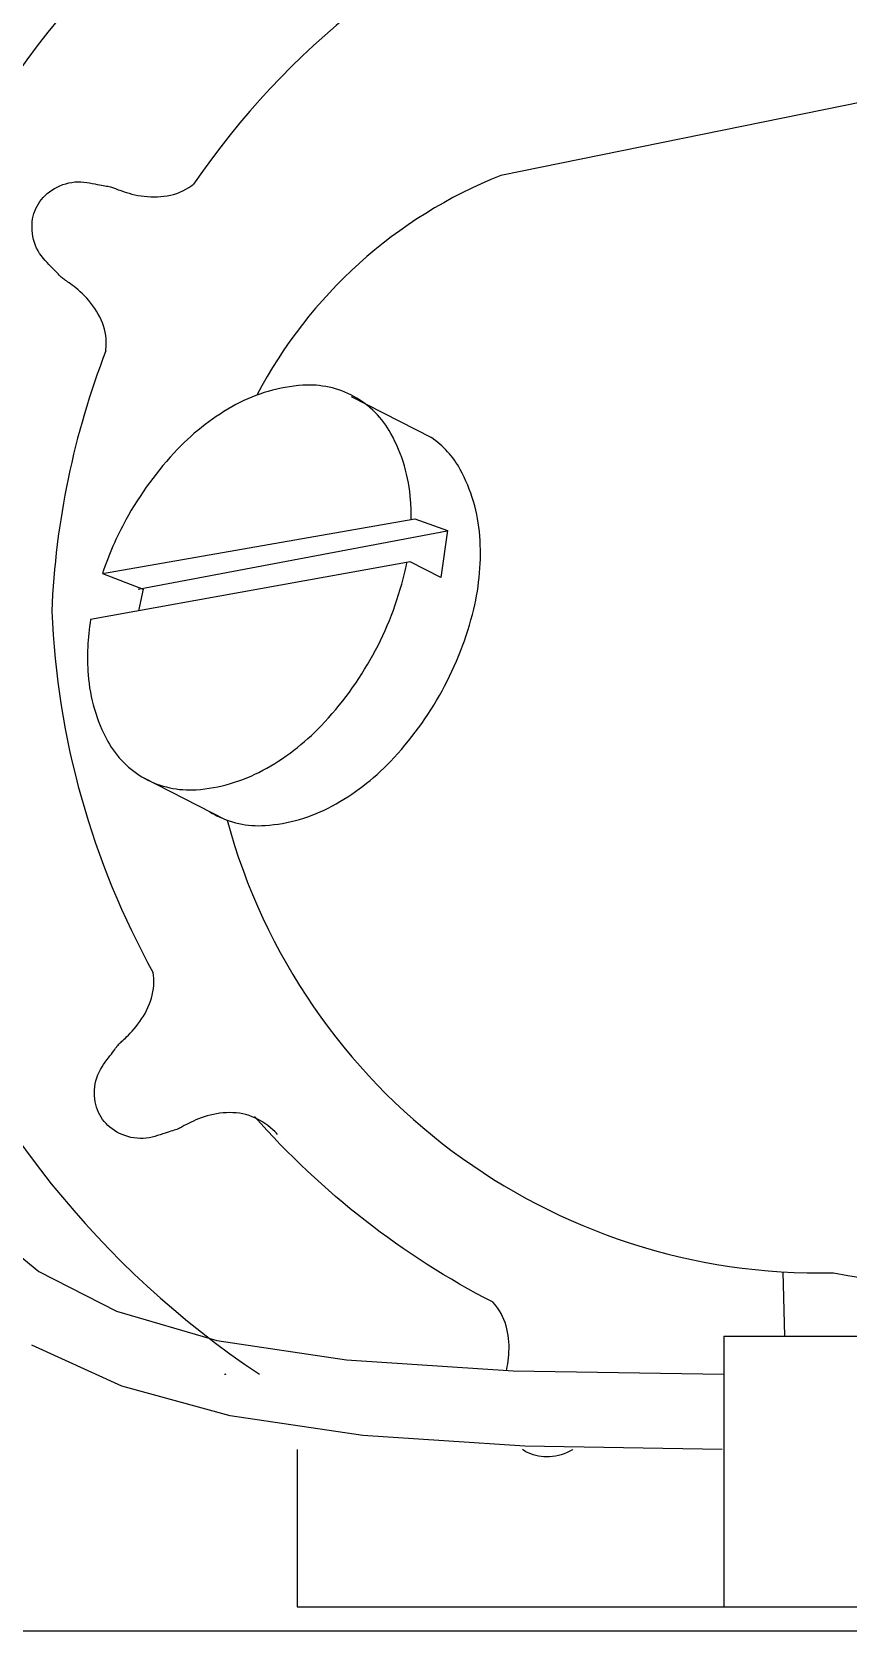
# Model space of a CAD drawing. Header units: millimetres. Extents: x -3204.52 to -3202.33, y 1775.89 to 1776.94.
# Drawn here: x -3203.7946 to -3203.7285, y 1776.0633 to 1776.1927 of the extents above; entities that cross this region are included whole.
import ezdxf

# ---------------------------------------------------------------- set-up
doc = ezdxf.new("R2010")
doc.units = ezdxf.units.MM
doc.header["$LTSCALE"] = 10
doc.layers.add('Veículos', color=2, linetype='Continuous')

msp = doc.modelspace()

# ---------------------------------------------------------------- linework, layer by layer
at = {"layer": 'Veículos'}
for p, q in [((-3203.709594831346, 1776.190681644745), (-3203.756628398251, 1776.181115428416)), ((-3203.768721356062, 1776.163223421111), (-3203.762233652031, 1776.159908702596)), ((-3203.788874117467, 1776.148894933849), (-3203.763569804064, 1776.153316373151)), ((-3203.763569804064, 1776.153316373151), (-3203.760934471373, 1776.152367797922)), ((-3203.760934471373, 1776.152367797922), (-3203.761461537911, 1776.148573497007)), ((-3203.763965103968, 1776.149838263978), (-3203.789827741484, 1776.145169968187)), ((-3203.788869221072, 1776.148889688749), (-3203.785575055208, 1776.147624921778)), ((-3203.761461537911, 1776.148573497007), (-3203.763965103968, 1776.149838263978)), ((-3203.785575055208, 1776.147624921778), (-3203.785940375565, 1776.145871651221)), ((-3203.785570268203, 1776.132379120209), (-3203.77893384344, 1776.128988416822)), ((-3203.784727955054, 1776.116383255043), (-3203.784753562788, 1776.116569021617)), ((-3203.784780030636, 1776.115031528819), (-3203.784738725144, 1776.115293236649)), ((-3203.784738725144, 1776.115293236649), (-3203.784712173161, 1776.115558790159)), ((-3203.784706096437, 1776.116103326327), (-3203.784727955054, 1776.116383255043)), ((-3203.784712173161, 1776.115558790159), (-3203.784701066366, 1776.115828662375)), ((-3203.784701066366, 1776.115828662375), (-3203.784706096437, 1776.116103326327)), ((-3203.785183092067, 1776.113769381149), (-3203.785078788227, 1776.114015252924)), ((-3203.785078788227, 1776.114015252924), (-3203.784985530648, 1776.114264944024)), ((-3203.784985530648, 1776.114264944024), (-3203.784904135436, 1776.114517758085)), ((-3203.784904135436, 1776.114517758085), (-3203.78483539796, 1776.114773193641)), ((-3203.78483539796, 1776.114773193641), (-3203.784780030636, 1776.115031528819)), ((-3203.785994866729, 1776.112413452914), (-3203.785841741451, 1776.112621684967)), ((-3203.785841741451, 1776.112621684967), (-3203.785694447905, 1776.112838014626)), ((-3203.785694447905, 1776.112838014626), (-3203.785554120087, 1776.11306164544)), ((-3203.785554120087, 1776.11306164544), (-3203.785421574104, 1776.113291881042)), ((-3203.785421574104, 1776.113291881042), (-3203.785297626062, 1776.113528025067)), ((-3203.785297626062, 1776.113528025067), (-3203.785183092067, 1776.113769381149)), ((-3203.787115273434, 1776.111190342397), (-3203.787010164019, 1776.111288697918)), ((-3203.787010164019, 1776.111288697918), (-3203.786890247743, 1776.111404634393)), ((-3203.786890247743, 1776.111404634393), (-3203.786757417, 1776.111537646622)), ((-3203.786757417, 1776.111537646622), (-3203.786614395232, 1776.111686437715)), ((-3203.786614395232, 1776.111686437715), (-3203.78646390588, 1776.111849710782)), ((-3203.78646390588, 1776.111849710782), (-3203.786308672385, 1776.112026168931)), ((-3203.786308672385, 1776.112026168931), (-3203.786151418187, 1776.112214515272)), ((-3203.786151418187, 1776.112214515272), (-3203.785994866729, 1776.112413452914)), ((-3203.788256885016, 1776.109848610815), (-3203.788146891058, 1776.109994302406)), ((-3203.788146891058, 1776.109994302406), (-3203.788047227332, 1776.110129298888)), ((-3203.788047227332, 1776.110129298888), (-3203.787956770209, 1776.110253806205)), ((-3203.787956770209, 1776.110253806205), (-3203.787874396058, 1776.110368030307)), ((-3203.787874396058, 1776.110368030307), (-3203.78779898125, 1776.11047217714)), ((-3203.78779898125, 1776.11047217714), (-3203.787729402153, 1776.11056645265)), ((-3203.787729402153, 1776.11056645265), (-3203.787664535138, 1776.110651062785)), ((-3203.787664535138, 1776.110651062785), (-3203.787603256575, 1776.110726213492)), ((-3203.787603256575, 1776.110726213492), (-3203.787544252963, 1776.110792651938)), ((-3203.787544252963, 1776.110792651938), (-3203.787485451332, 1776.110853290169)), ((-3203.787485451332, 1776.110853290169), (-3203.787424588839, 1776.11091158145)), ((-3203.787424588839, 1776.11091158145), (-3203.787359402644, 1776.110970979047)), ((-3203.787359402644, 1776.110970979047), (-3203.787287629905, 1776.111034936227)), ((-3203.787287629905, 1776.111034936227), (-3203.787207007783, 1776.111106906255)), ((-3203.787207007783, 1776.111106906255), (-3203.787115273434, 1776.111190342397)), ((-3203.789142135453, 1776.108539921602), (-3203.78902772396, 1776.108755909768)), ((-3203.78902772396, 1776.108755909768), (-3203.788903344279, 1776.108962691004)), ((-3203.788903344279, 1776.108962691004), (-3203.788772566751, 1776.109159982954)), ((-3203.788772566751, 1776.109159982954), (-3203.788638961719, 1776.109347503265)), ((-3203.788638961719, 1776.109347503265), (-3203.788506099525, 1776.109524969581)), ((-3203.788506099525, 1776.109524969581), (-3203.78837755051, 1776.10969209955)), ((-3203.78837755051, 1776.10969209955), (-3203.788256885016, 1776.109848610815)), ((-3203.789483055357, 1776.107349407989), (-3203.789446979818, 1776.107596992295)), ((-3203.789446979818, 1776.107596992295), (-3203.789395275789, 1776.10784174516)), ((-3203.789395275789, 1776.10784174516), (-3203.789327449809, 1776.108081729657)), ((-3203.789327449809, 1776.108081729657), (-3203.789243008417, 1776.10831500886)), ((-3203.789243008417, 1776.10831500886), (-3203.789142135453, 1776.108539921602)), ((-3203.789510294803, 1776.106853492766), (-3203.789503995865, 1776.10710092917)), ((-3203.789502445632, 1776.106609035702), (-3203.789510294803, 1776.106853492766)), ((-3203.789503995865, 1776.10710092917), (-3203.789483055357, 1776.107349407989)), ((-3203.789480941812, 1776.106369494906), (-3203.789502445632, 1776.106609035702)), ((-3203.789446233289, 1776.106136509543), (-3203.789480941812, 1776.106369494906)), ((-3203.789398595949, 1776.10591052773), (-3203.789446233289, 1776.106136509543)), ((-3203.789338262166, 1776.105691699822), (-3203.789398595949, 1776.10591052773)), ((-3203.78926546431, 1776.105480176172), (-3203.789338262166, 1776.105691699822)), ((-3203.789180434756, 1776.105276107136), (-3203.78926546431, 1776.105480176172)), ((-3203.789083405875, 1776.105079643069), (-3203.789180434756, 1776.105276107136)), ((-3203.78897461004, 1776.104890934323), (-3203.789083405875, 1776.105079643069)), ((-3203.788854279622, 1776.104710131255), (-3203.78897461004, 1776.104890934323)), ((-3203.780866707179, 1776.10483359963), (-3203.781091694033, 1776.104749043042)), ((-3203.780631716685, 1776.104914139439), (-3203.780866707179, 1776.10483359963)), ((-3203.780388540167, 1776.104988713401), (-3203.780631716685, 1776.104914139439)), ((-3203.780138863352, 1776.105055596008), (-3203.780388540167, 1776.104988713401)), ((-3203.779883844423, 1776.105113956), (-3203.780138863352, 1776.105055596008)), ((-3203.779624509672, 1776.105163185677), (-3203.779883844423, 1776.105113956)), ((-3203.779361885396, 1776.105202677339), (-3203.779624509672, 1776.105163185677)), ((-3203.779096997886, 1776.105231823285), (-3203.779361885396, 1776.105202677339)), ((-3203.778830873438, 1776.105250015817), (-3203.779096997886, 1776.105231823285)), ((-3203.778564538346, 1776.105256647235), (-3203.778830873438, 1776.105250015817)), ((-3203.778299018905, 1776.105251109838), (-3203.778564538346, 1776.105256647235)), ((-3203.778035133438, 1776.10523276252), (-3203.778299018905, 1776.105251109838)), ((-3203.777772868393, 1776.10520083054), (-3203.778035133438, 1776.10523276252)), ((-3203.777512002248, 1776.105154505752), (-3203.777772868393, 1776.10520083054)), ((-3203.777252313479, 1776.105092980006), (-3203.777512002248, 1776.105154505752)), ((-3203.776993580564, 1776.105015445158), (-3203.777252313479, 1776.105092980006)), ((-3203.77673558198, 1776.104921093057), (-3203.776993580564, 1776.105015445158)), ((-3203.776478096204, 1776.104809115558), (-3203.77673558198, 1776.104921093057)), ((-3203.776220901715, 1776.104678704512), (-3203.776478096204, 1776.104809115558)), ((-3203.788722619321, 1776.104537403944), (-3203.788854279622, 1776.104710131255)), ((-3203.788579723139, 1776.104373001373), (-3203.788722619321, 1776.104537403944)), ((-3203.788425657404, 1776.104217192249), (-3203.788579723139, 1776.104373001373)), ((-3203.788260488445, 1776.10407024528), (-3203.788425657404, 1776.104217192249)), ((-3203.78808428259, 1776.103932429175), (-3203.788260488445, 1776.10407024528)), ((-3203.787897106169, 1776.103804012641), (-3203.78808428259, 1776.103932429175)), ((-3203.787699025509, 1776.103685264386), (-3203.787897106169, 1776.103804012641)), ((-3203.787490106939, 1776.103576453118), (-3203.787699025509, 1776.103685264386)), ((-3203.787270684068, 1776.103477985811), (-3203.787490106939, 1776.103576453118)), ((-3203.783989320226, 1776.103535631867), (-3203.784189241469, 1776.103468633565)), ((-3203.783802008485, 1776.103598641778), (-3203.783989320226, 1776.103535631867)), ((-3203.783628390167, 1776.103655105944), (-3203.783802008485, 1776.103598641778)), ((-3203.783468158575, 1776.103705369325), (-3203.783628390167, 1776.103655105944)), ((-3203.783320659359, 1776.103750502458), (-3203.783468158575, 1776.103705369325)), ((-3203.783185238164, 1776.103791575881), (-3203.783320659359, 1776.103750502458)), ((-3203.783061240641, 1776.103829660133), (-3203.783185238164, 1776.103791575881)), ((-3203.782948012436, 1776.103865825751), (-3203.783061240641, 1776.103829660133)), ((-3203.782844899197, 1776.103901143273), (-3203.782948012436, 1776.103865825751)), ((-3203.782751246573, 1776.103936683238), (-3203.782844899197, 1776.103901143273)), ((-3203.782665890195, 1776.103973470773), (-3203.782751246573, 1776.103936683238)), ((-3203.782585625631, 1776.104012349371), (-3203.782665890195, 1776.103973470773)), ((-3203.782506738432, 1776.104054117112), (-3203.782585625631, 1776.104012349371)), ((-3203.782425514148, 1776.104099572078), (-3203.782506738432, 1776.104054117112)), ((-3203.78233823833, 1776.10414951235), (-3203.782425514148, 1776.104099572078)), ((-3203.78224119653, 1776.10420473601), (-3203.78233823833, 1776.10414951235)), ((-3203.782130674298, 1776.104266041139), (-3203.78224119653, 1776.10420473601)), ((-3203.782002957186, 1776.104334225819), (-3203.782130674298, 1776.104266041139)), ((-3203.781855252754, 1776.104409630273), (-3203.782002957186, 1776.104334225819)), ((-3203.781688456608, 1776.104490763291), (-3203.781855252754, 1776.104409630273)), ((-3203.781504386363, 1776.104575675804), (-3203.781688456608, 1776.104490763291)), ((-3203.781304859633, 1776.104662418744), (-3203.781504386363, 1776.104575675804)), ((-3203.781091694033, 1776.104749043042), (-3203.781304859633, 1776.104662418744)), ((-3203.775964834508, 1776.104530233314), (-3203.776220901715, 1776.104678704512)), ((-3203.775714960664, 1776.104368801522), (-3203.775964834508, 1776.104530233314)), ((-3203.775477403781, 1776.104200690236), (-3203.775714960664, 1776.104368801522)), ((-3203.775258287457, 1776.104032180556), (-3203.775477403781, 1776.104200690236)), ((-3203.775063735291, 1776.103869553583), (-3203.775258287457, 1776.104032180556)), ((-3203.774899870883, 1776.103719090417), (-3203.775063735291, 1776.103869553583)), ((-3203.77477281783, 1776.103587072157), (-3203.774899870883, 1776.103719090417)), ((-3203.774688699732, 1776.103479779903), (-3203.77477281783, 1776.103587072157)), ((-3203.787042159619, 1776.103390822505), (-3203.787270684068, 1776.103477985811)), ((-3203.786806203598, 1776.103316061505), (-3203.787042159619, 1776.103390822505)), ((-3203.786564486008, 1776.103254801117), (-3203.786806203598, 1776.103316061505)), ((-3203.786318676855, 1776.103208139647), (-3203.786564486008, 1776.103254801117)), ((-3203.786070446141, 1776.103177175401), (-3203.786318676855, 1776.103208139647)), ((-3203.785821463873, 1776.103163006683), (-3203.786070446141, 1776.103177175401)), ((-3203.785573400054, 1776.103166731801), (-3203.785821463873, 1776.103163006683)), ((-3203.78532788495, 1776.103188718853), (-3203.785573400054, 1776.103166731801)), ((-3203.785086389878, 1776.103226415112), (-3203.78532788495, 1776.103188718853)), ((-3203.784850346416, 1776.103276537646), (-3203.785086389878, 1776.103226415112)), ((-3203.784621186141, 1776.103335803522), (-3203.784850346416, 1776.103276537646)), ((-3203.784400340633, 1776.103400929806), (-3203.784621186141, 1776.103335803522)), ((-3203.784189241469, 1776.103468633565), (-3203.784400340633, 1776.103400929806)), ((-3203.799083743703, 1776.096535943212), (-3203.794010312631, 1776.092384584412)), ((-3203.794010312631, 1776.092384584412), (-3203.787719275198, 1776.089172683767)), ((-3203.733637448474, 1776.087155296769), (-3203.733751756499, 1776.092364422079)), ((-3203.787719275198, 1776.089172683767), (-3203.779619540447, 1776.086817890382)), ((-3203.779619540447, 1776.086817890382), (-3203.769120017421, 1776.085237853359)), ((-3203.738557242712, 1776.087155296769), (-3203.738557242712, 1776.065257527547)), ((-3203.738557242712, 1776.087155296769), (-3203.695597289518, 1776.087155296769)), ((-3203.78730358588, 1776.083123209003), (-3203.794574484674, 1776.08642506698)), ((-3203.769120017421, 1776.085237853359), (-3203.755629615162, 1776.084350221803)), ((-3203.755629615162, 1776.084350221803), (-3203.738557242712, 1776.084072644817)), ((-3203.77852783213, 1776.080724895508), (-3203.78730358588, 1776.083123209003)), ((-3203.76779891887, 1776.079132582811), (-3203.77852783213, 1776.080724895508)), ((-3203.754668541547, 1776.078248727227), (-3203.76779891887, 1776.079132582811)), ((-3203.77309660392, 1776.077975785074), (-3203.77309660392, 1776.065257527547)), ((-3203.738688395611, 1776.077975785074), (-3203.754668541547, 1776.078248727227)), ((-3203.77309660392, 1776.065257527547), (-3203.648297908067, 1776.065257527547)), ((-3203.693766544267, 1776.063292985294), (-3203.80504208075, 1776.063292985294))]:
    msp.add_line(p, q, dxfattribs=at)
for points in [[(-3203.788590222562, 1776.1669294525), (-3203.788580612661, 1776.167015143997), (-3203.788561821453, 1776.167310543728), (-3203.788559700081, 1776.167598903826), (-3203.788574210233, 1776.167879309497), (-3203.78860472718, 1776.168152319212), (-3203.788650626193, 1776.16841849144), (-3203.788711282544, 1776.168678384651), (-3203.788786071504, 1776.168932557315), (-3203.788874368344, 1776.169181567903), (-3203.788975548336, 1776.169425974885), (-3203.789088923973, 1776.169666135668), (-3203.789213556638, 1776.169901603406), (-3203.789348444933, 1776.170131730192), (-3203.789492587463, 1776.170355868118), (-3203.789644982833, 1776.170573369277), (-3203.789804629644, 1776.170783585759), (-3203.789970526503, 1776.170985869657), (-3203.790141672011, 1776.171179573063), (-3203.790316805865, 1776.171364029639), (-3203.790493632119, 1776.171538499317), (-3203.790669595921, 1776.171702223601), (-3203.790842142419, 1776.171854443995), (-3203.791008716758, 1776.171994402), (-3203.791166764086, 1776.17212133912), (-3203.791313729549, 1776.172234496858), (-3203.791447058294, 1776.172333116716), (-3203.791565016251, 1776.17241706153), (-3203.791669152479, 1776.172488679464), (-3203.791761836821, 1776.172550940017), (-3203.791845439119, 1776.172606812684), (-3203.791922329215, 1776.172659266963), (-3203.79199487695, 1776.172711272352), (-3203.792065452169, 1776.172765798347), (-3203.792136424712, 1776.172825814446), (-3203.792209977776, 1776.172893813341), (-3203.792287547974, 1776.172970380512), (-3203.792370385274, 1776.173055624633), (-3203.792459739642, 1776.173149654379), (-3203.792556861046, 1776.173252578423), (-3203.792662999453, 1776.173364505441), (-3203.79277940483, 1776.173485544106), (-3203.792907327144, 1776.173615803094), (-3203.793047211887, 1776.173755403223), (-3203.79319628665, 1776.173904513888), (-3203.793350974546, 1776.17406331663), (-3203.793507698691, 1776.174231992989), (-3203.7936628822, 1776.174410724503), (-3203.793812948186, 1776.174599692712), (-3203.793954319765, 1776.174799079157), (-3203.794083420051, 1776.175009065378), (-3203.79419730813, 1776.175229471912), (-3203.794295586972, 1776.175458675297), (-3203.794378495516, 1776.17569469107), (-3203.794446272705, 1776.175935534765), (-3203.794499157479, 1776.176179221919), (-3203.794537388777, 1776.176423768067), (-3203.794561205541, 1776.176667188747), (-3203.794570846712, 1776.176907499494), (-3203.794566546572, 1776.177143016732), (-3203.794548520766, 1776.177373260443), (-3203.79451698028, 1776.177598051494), (-3203.794472136103, 1776.177817210755), (-3203.794414199221, 1776.178030559095), (-3203.79434338062, 1776.178237917383), (-3203.79425989129, 1776.178439106488), (-3203.794163942214, 1776.178633947279), (-3203.79405571439, 1776.178822244642), (-3203.793935268846, 1776.179003739533), (-3203.793802636619, 1776.179178156923), (-3203.793657848747, 1776.179345221786), (-3203.793500936265, 1776.179504659095), (-3203.793331930213, 1776.179656193821), (-3203.793150861626, 1776.179799550937), (-3203.792957761542, 1776.179934455415), (-3203.792752908162, 1776.180060460573), (-3203.79253756834, 1776.180176433099), (-3203.792313256096, 1776.180281068029), (-3203.792081485449, 1776.180373060394), (-3203.791843770417, 1776.18045110523), (-3203.79160162502, 1776.18051389757), (-3203.791356563275, 1776.180560132447), (-3203.791110099202, 1776.180588504897), (-3203.790863801808, 1776.180598439167), (-3203.790619460043, 1776.180592276378), (-3203.790378917849, 1776.180573086861), (-3203.790144019166, 1776.180543940951), (-3203.789916607934, 1776.180507908983), (-3203.789698528091, 1776.18046806129), (-3203.78949162358, 1776.180427468206), (-3203.789297738338, 1776.180389200065), (-3203.789118294796, 1776.18035566313), (-3203.788953029338, 1776.180326607382), (-3203.788801256837, 1776.180301118731), (-3203.788662292167, 1776.180278283086), (-3203.788535450202, 1776.180257186358), (-3203.788420045816, 1776.180236914455), (-3203.788315393881, 1776.180216553287), (-3203.788220809271, 1776.180195188765), (-3203.788135037743, 1776.18017197803), (-3203.788054548582, 1776.180146363155), (-3203.787975241956, 1776.180117857443), (-3203.787893018034, 1776.180085974201), (-3203.787803776982, 1776.180050226732), (-3203.78770341897, 1776.180010128342), (-3203.787587844164, 1776.179965192334), (-3203.787452952733, 1776.179914932014), (-3203.787295723938, 1776.17985925181), (-3203.787117453404, 1776.179799620643), (-3203.786920515851, 1776.179737898558), (-3203.786707285997, 1776.179675945602), (-3203.786480138561, 1776.179615621819), (-3203.786241448262, 1776.179558787255), (-3203.785993589817, 1776.179507301954), (-3203.785738937947, 1776.179463025962), (-3203.785479636099, 1776.179427579356), (-3203.78521690264, 1776.179401622337), (-3203.784951724667, 1776.179385575138), (-3203.784685089276, 1776.179379857991), (-3203.784417983562, 1776.17938489113), (-3203.784151394624, 1776.179401094787), (-3203.783886309558, 1776.179428889194), (-3203.783623715458, 1776.179468694585), (-3203.783364415707, 1776.179520999487), (-3203.783108478823, 1776.179586565608), (-3203.782855789607, 1776.17966622295), (-3203.782606232862, 1776.179760801516), (-3203.78235969339, 1776.179871131308), (-3203.782116055993, 1776.179998042329), (-3203.781875205475, 1776.180142364581), (-3203.781637026636, 1776.180304928067), (-3203.781488045835, 1776.180419381171)], [(-3203.785975251506, 1776.147630166877), (-3203.760966397002, 1776.152347842193)], [(-3203.756161667411, 1776.084385229385), (-3203.756137576402, 1776.084497220797), (-3203.75609803168, 1776.084699779999), (-3203.756060060824, 1776.084918556949), (-3203.756025249605, 1776.085150985638), (-3203.755995183791, 1776.085394500059), (-3203.755971449152, 1776.085646534207), (-3203.755955631457, 1776.085904522073), (-3203.75594910358, 1776.086166154061), (-3203.755952386811, 1776.086430146215), (-3203.755965789543, 1776.086695470992), (-3203.755989620169, 1776.086961100845), (-3203.756024187083, 1776.08722600823), (-3203.756069798678, 1776.087489165603), (-3203.756126763348, 1776.087749545418), (-3203.756195389486, 1776.088006120131), (-3203.756276073696, 1776.088258037224), (-3203.756369565421, 1776.088505144291), (-3203.756476702313, 1776.088747463952), (-3203.756598322027, 1776.088985018828), (-3203.756735262216, 1776.08921783154), (-3203.756888360534, 1776.089445924709), (-3203.757058454631, 1776.089669320955), (-3203.757246382163, 1776.089888042899), (-3203.757273952657, 1776.089916705133)], [(-3203.750798265706, 1776.077975785074), (-3203.750811872458, 1776.077966716998), (-3203.75102878947, 1776.077843672564), (-3203.751254178277, 1776.077735149952), (-3203.751486040161, 1776.077641131341), (-3203.751722376406, 1776.07756159891), (-3203.751961188294, 1776.077496534836), (-3203.752200477105, 1776.0774459213), (-3203.752438244124, 1776.077409740479), (-3203.752672790189, 1776.077387945879), (-3203.752903614359, 1776.07738037631), (-3203.753130515251, 1776.077386841908), (-3203.753353291482, 1776.077407152811), (-3203.753571741669, 1776.077441119154), (-3203.753785664428, 1776.077488551075), (-3203.753994858374, 1776.077549258709), (-3203.754199122126, 1776.077623052195), (-3203.754398241735, 1776.077709773245), (-3203.754591952991, 1776.077809389877), (-3203.754779979124, 1776.077921901686), (-3203.754858206578, 1776.077975785074)]]:
    msp.add_lwpolyline(points, dxfattribs=at)
for points in [[(-3203.779835104669, 1776.129407097776, 0.1433931909758902), (-3203.775690593728, 1776.128498105011, 0.1071761357864064), (-3203.770287226162, 1776.130066361711, 0.07823802904686103), (-3203.765560901601, 1776.133675552215, 0.06552271686916782), (-3203.761375875615, 1776.139396068108, 0.06552271686914812), (-3203.758813483326, 1776.146004614873, 0.07823802904684837), (-3203.75832120132, 1776.151931001494, 0.1071761357864041), (-3203.75991291157, 1776.157327506716, 0.11650209745551), (-3203.762233652031, 1776.159908702596, 0.04066679460320519)], [(-3203.785432784815, 1776.13230495923, 0.1433931909758902), (-3203.781288273874, 1776.131395966464, 0.1071761357864064), (-3203.775884906308, 1776.132964223164, 0.07823802904686103), (-3203.771158581747, 1776.136573413668, 0.06552271686916782), (-3203.76697355576, 1776.142293929561, 0.06552271686914812), (-3203.764411163471, 1776.148902476327, 0.0119197489157434), (-3203.764216539254, 1776.149792879037, 0.1071761357864041)], [(-3203.789827741484, 1776.145169968187, 0.05867795986118851), (-3203.790024173546, 1776.14070232563, 0.1071761357864017), (-3203.788432463295, 1776.135305820408, 0.1433931909758941), (-3203.785432784815, 1776.13230495923, 0.1433931909758902)], [(-3203.780320650316, 1776.129696968631, 0.01873232938979257), (-3203.779835104669, 1776.129407097776, 0.1433931909758902)], [(-3203.757248993694, 1776.089903856291, -0.09361662982362076), (-3203.776559567993, 1776.104949536735, -0.08216510408449941)]]:
    msp.add_lwpolyline(points, format="xyb", dxfattribs=at)
for centre, radius, start, end in [((-3203.73468175521, 1776.146281191132), 0.07476250543714658, 97.17579913458441, 236.3132231039656), ((-3203.727077438581, 1776.143158747281), 0.06594595529457647, 111.2203145637611, 145.5964775557033), ((-3203.742491447924, 1776.145578444551), 0.0382456610187078, 111.69313340998, 152.3365004082349), ((-3203.727077438581, 1776.143158747281), 0.06594595529457718, 158.8717130290528, 177.6603622521108), ((-3203.771740355428, 1776.150891928915), 0.01327482538852289, 93.94990180350662, 118.4194563852849), ((-3203.772134730494, 1776.156603518808), 0.007549636239676711, 61.30910531691574, 93.94990180350662), ((-3203.772134730494, 1776.156603518808), 0.007549636239676906, 28.6683088303182, 61.30910531689805), ((-3203.768959180579, 1776.145752425857), 0.0191185763438897, 118.4194563852849, 136.3138396057071), ((-3203.777158078143, 1776.153856926521), 0.01327482538852246, 4.198754248536649, 28.6683088303182), ((-3203.763144231972, 1776.140198226909), 0.02715989173702315, 136.3138396057071, 151.3091053169095), ((-3203.782986144876, 1776.153429067453), 0.01911857634389311, 359.50596959254, 4.198754248353798), ((-3203.763144231972, 1776.140198226909), 0.0271598917370197, 151.309105316974, 161.3247354628653), ((-3203.727077438581, 1776.148542975331), 0.06594595529457613, 182.3396377478892, 209.0027021978542), ((-3203.730821883148, 1776.141976074864), 0.04969809100912807, 195.21914101289, 271.313369725682), ((-3203.713748370604, 1776.17807577763), 0.08725208501827553, 259.4773108811683, 308.7207396828219), ((-3203.784185056684, 1776.110477601885), 0.0269120898956321, 281.1406142654936, 281.4411736876405)]:
    msp.add_arc(centre, radius, start, end, dxfattribs=at)

doc.saveas('drawing.dxf')
